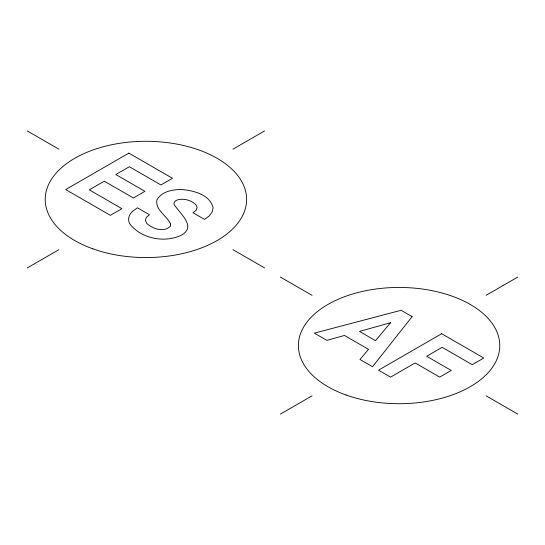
<?xml version="1.0" encoding="UTF-8"?>
<svg xmlns="http://www.w3.org/2000/svg" width="545" height="545" viewBox="0 0 545 545"><rect width="100%" height="100%" fill="white"/><g stroke="black" fill="none" stroke-linecap="round" stroke-linejoin="round"><path stroke-width="0.82" d="M27.25 267.936L58.894 249.665M232.947 149.173L264.591 130.909M280.409 414.091L312.053 395.827M486.106 295.336L517.75 277.064M27.25 130.909L58.894 149.173M232.947 249.665L264.591 267.936M280.409 277.064L312.053 295.336M486.106 395.827L517.75 414.091M170.578 224.084L170.387 226.243C163.888 232.722 152.668 228.92 146.741 223.382L145.392 220.337L146.312 217.387L149.439 214.737L137.395 207.809L132.387 211.501A26.358 15.219 0 0 0 129.983 224.179C141.468 238.567 163.888 243.009 180.518 235.603C197.569 227.074 179.816 213.763 174.121 204.436A7.276 4.203 0 0 1 179.21 199.456C185.211 198.625 191.547 200.499 195.941 204.716L197.14 207.482L196.166 210.2L193.025 212.754L204.552 219.41L209.355 215.84L212.203 211.903L213.081 207.754C209.975 194.565 193.741 190.661 181.969 189.524C172.894 189.442 161.722 191.261 156.899 199.913C154.998 210.166 167.063 215.602 170.578 224.084M412.115 316.645L372.528 366.71L359.993 359.475L368.509 349.352L344.447 335.454L326.911 340.373L314.376 333.138L401.086 310.282L412.115 316.645M390.554 322.729L375.505 340.68L359.462 331.415L390.554 322.729M128.858 153.111L65.713 189.565L110.335 215.329L121.876 208.667L89.285 189.851L104.286 181.192L133.362 197.978L144.902 191.315L115.826 174.529L129.349 166.722L160.932 184.953L172.472 178.29L128.858 153.111M441.668 333.717L378.53 370.171L390.561 377.12L415.14 362.929L439.706 377.106L451.24 370.45L426.681 356.267L442.165 347.322L472.243 364.694L483.783 358.031L441.668 333.717M346.021 394.989A100.696 58.138 0 0 0 499.724 347.403A100.696 58.138 0 0 0 351.498 294.348A100.696 58.138 0 0 0 346.021 394.989M92.854 248.833A100.696 58.138 0 0 0 246.565 201.248A100.696 58.138 0 0 0 98.325 148.186A100.696 58.138 0 0 0 92.854 248.833"/></g></svg>
